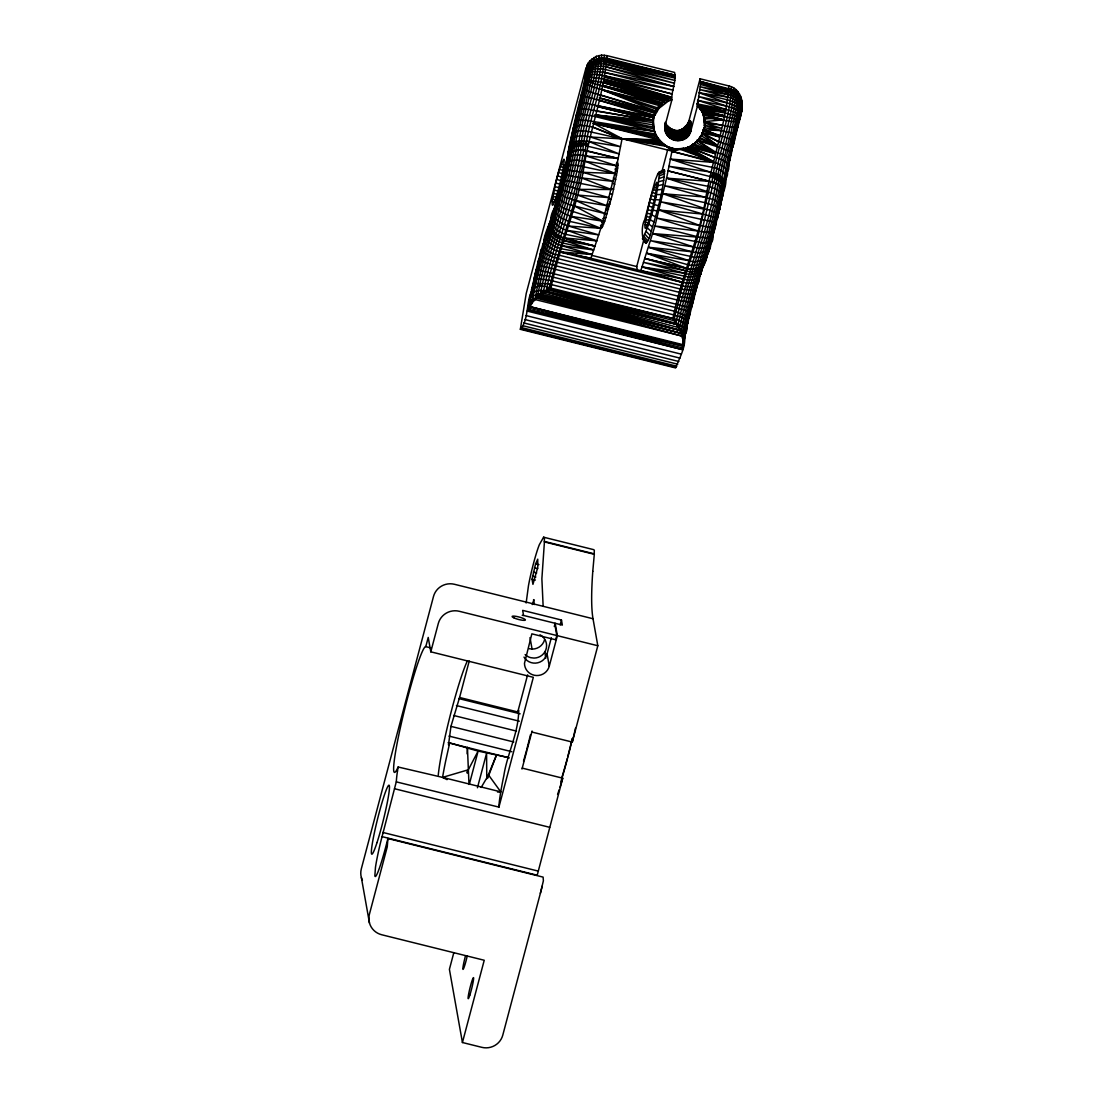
<?xml version="1.0" encoding="UTF-8"?>
<svg xmlns="http://www.w3.org/2000/svg" width="1103" height="1103" viewBox="0 0 1103 1103"><rect width="100%" height="100%" fill="white"/><g stroke="black" fill="none" stroke-linecap="round" stroke-linejoin="round"><path stroke-width="1.5" d="M596.365 56.322L589.788 60.872L586.893 65.325C585.004 95.603 571.988 125.177 567.7 155.33L570.623 152.062L578.179 149.994C580.054 118.2 595.661 88.047 596.365 56.322L601.618 55.15L606.967 55.633L674.581 72.44C676.732 81.663 671.12 90.777 671.892 99.822L665.44 124.198C660.159 140.784 687.5 147.623 690.933 130.54L697.399 106.164L700.515 84.421L700.074 78.782L728.89 85.951C741.354 88.833 744.291 103.71 740.968 114.422C741.947 107.418 732.75 104.633 727.456 103.006L698.516 96.471L726.78 106.205C731.634 107.997 742.209 109.707 740.444 116.835L739.644 114.946L733.343 111.761L697.675 100.359L697.399 106.164C722.093 130.168 681.447 166.787 659.401 140.55C647.006 126.831 653.39 102.262 671.437 97.257L604.554 77.224L672.182 94.017L604.858 75.886C598.736 74.894 590.684 72.481 585.541 77.017L574.622 121.647L566.115 163.051L570.03 160.624L576.455 160.059L616.715 165.753L622.092 138.702L593.317 123.274L654.493 131.271L656.933 136.538L662.172 143.28L668.832 147.347L676.456 149.236L684.232 148.34L681.888 148.836L713.489 161.672L671.92 151.345L672.885 148.519L676.456 149.236L675.408 148.96L671.975 151.111L622.092 138.702L592.49 126.997C586.396 126.004 578.372 123.564 573.202 128.045M593.938 57.494C592.352 89.012 579.53 119.662 573.891 150.711L568.017 154.682L555.636 204.469L555.94 206.44L560.944 211.983L570.279 216.229L602.927 221.179L616.715 165.753L586.658 156.102C580.343 154.93 571.423 153.289 566.942 159.108M665.44 124.198C661.111 138.371 686.866 145.417 690.947 130.347C691.333 109.169 688.12 130.251 678.883 130.954M540.373 893.306L543.379 880.801L543.117 877.119L387.925 838.528L385.54 847.697A37.254 3.075 -76 0 1 374.855 875.796L375.461 867.399A37.254 3.075 -76 0 1 380.549 842.485L396.335 781.6A64.774 5.35 -76 0 1 397.494 770.983M396.322 781.875L498.859 807.093A64.774 5.35 -76 0 1 503.878 775.423C507.297 753.432 518.617 732.875 518.686 710.429L517.762 711.959L459.579 697.482L450.948 726.367L448.494 744.897L449.693 742.898L478.109 751.102L507.89 757.375M703.769 128.803L703.742 131.202L701.977 132.994L718.067 141.418L732.599 146.437L731.289 153.717L729.373 151.29L721.831 148.202L697.179 140.329L697.868 141.225L695.786 142.204M544.275 239.379C545.144 246.838 553.844 249.995 560.103 251.884L590.946 258.281L640.829 270.676L682.04 282.203C687.61 283.361 697.179 284.822 699.467 277.956C699.853 288.324 687.831 287.414 681.061 285.525L559.138 255.207C535.7 251.539 544.496 236.511 550.452 220.545C549.184 229.093 556.918 236.194 564.667 238.014L594.972 246.066L600.818 228.307L602.927 221.179L574.58 206.04C568.707 204.262 560.696 202.69 557.87 196.637M696.931 103.585L701.246 109.418L703.493 114.864L704.583 127.41M665.012 126.776L665.054 127.672L665.219 123.743L665.426 131.174L667.15 135.076L668.018 134.511L667.991 127.341L665.536 124.156M720.535 204.551L720.411 205.709L721.5 200.167L720.314 197.988L711.283 192.804L664.944 185.828L714.62 199.933L720.535 204.551L719.473 209.887L722.396 195.92L720.149 192.074L714.716 188.558L708.595 186.421L666.598 178.162L654.948 226.018L640.829 270.676L683.35 282.492L697.799 236.759L710.897 181.733L668.073 170.882L671.92 151.345L676.415 149.043L671.975 151.111L659.732 140.439L622.092 138.702L667.467 146.534L672.885 148.519M686.838 326.984L685.625 333.299C690.864 324.406 679.641 319.994 672.995 318.45L550.755 288.048C520.078 276.701 533.494 315.058 520.34 329.314L675.519 367.906C679.986 356.517 692.201 336.346 678.221 327.494L545.268 291.564L676.442 324.185L549.363 288.931L672.995 318.45C678.193 327.453 685.073 337.601 682.909 348.438C683.86 343.267 685.763 337.063 680.813 333.271L537.933 294.211L532.087 296.335L529.523 299.313M665.233 122.295C662.103 137.599 687.086 142.99 691.085 128.224M600.597 227.604L600.832 228.445L601.88 227.783L604.72 221.207L612.441 194.321L617.211 171.434L618.038 163.506L617.046 162.155M659.732 140.439C652.273 133.491 652.438 121.302 655.154 111.817L590.215 92.032L582.605 88.598M642.401 238.786C652.397 219.221 657.195 194.914 659.47 172.619L657.898 173.598L655.099 180.534L644.703 219.745C638.816 229.824 644.621 257.799 651.266 231.437C656.988 211.418 663.551 191.081 664.53 170.207L659.139 172.165M532.032 579.254L532.942 584.356L537.781 567.314L537.74 559.166L535.589 563.812L532.032 579.254L535.369 580.081M568.376 154.048L573.863 150.863L580.495 149.939C582.784 117.911 598.24 87.523 598.943 55.536M665.619 99.973L603.617 81.277L669.094 98.153L671.892 99.822L668.197 101.2L603.3 82.642L584.962 79.499L586.893 65.325M578.179 149.994L586.355 150.753L573.257 205.792L554.892 265.589L550.369 284.216L550.948 287.924C558.835 248.616 575.408 211.735 583.115 172.344C588.671 133.063 604.058 94.955 606.967 55.633M672.995 318.45C680.482 279.128 697.454 242.108 705.038 202.662C710.801 163.409 725.884 125.259 728.89 85.951M580.923 95.23L653.886 115.36L655.03 115.084L658.96 108.37L659.07 105.516L596.392 88.075L587.858 84.793L584.328 82.036M555.636 204.469C551.169 213.555 562.875 219.745 570.113 221.469L600.818 228.307L571.575 216.574M467.148 753.887L467.438 747.31L468.982 784.454M545.613 234.967C545.82 242.798 554.492 246.879 561.069 248.713L592.09 254.545L594.972 246.066L564.488 238.482C549.666 235.835 547.309 219.221 554.533 208.136M702.004 112.382L702.073 111.058L724.547 115.732L702.901 113.044L701.549 110.01L699.95 109.1L699.495 106.688L697.399 106.164L698.723 105.626L725.553 111.596L699.95 109.1L700.074 107.487L725.553 111.596L697.206 103.875L726.036 109.542M699.467 225.384L659.18 210.066L716.371 222.668L715.295 227.108L711.821 227.618L657.085 218.146L699.288 231.299L710.47 232.719L714.151 231.423L711.407 240.661L709.326 242.108L703.728 242.95L652.811 233.588L707.271 237.862L712.607 236.359L713.82 231.933L717.336 218.215L661.207 201.904L709.946 210.025L718.453 213.61L717.515 218.366L719.528 209.046L715.309 206.096L705.038 202.662L663.137 193.783L703.714 208.315M722.396 195.92L721.472 201.173M672.816 139.833C672.347 137.323 674.857 129.699 671.203 129.796L672.154 130.843C677.339 128.375 673.768 138.302 675.353 140.619L676.911 138.895C676.608 136.882 678.455 130.223 675.201 130.788M685.818 332.706C686.135 327.384 680.027 324.765 675.918 323.027L674.429 320.752L549.363 288.931L678.248 323.992C687.872 276.426 707.947 231.671 715.709 183.594L709.629 181.209L668.073 170.882L666.598 178.162L707.492 191.688M665.936 131.285L665.688 123.053L666.943 126.68L666.681 134.304M674.884 138.537L673.768 140.205L672.927 137.903L671.341 139.102C670.445 135.545 673.354 127.521 667.715 127.617L668.156 128.83M679.283 130.499C684.756 126.955 682.936 135.504 683.005 138.233L681.461 140.315C679.958 137.944 683.129 130.306 679.283 130.499L685.666 127.41L689.982 120.489M682.867 139.805L683.005 138.233L684.246 139.143C685.101 136.634 686.852 125.521 681.24 129.878L686.7 125.99L689.499 120.53M684.866 137.448L685.68 138.233L686.562 136.414L687.969 136.11C688.231 133.697 689.485 122.268 684.729 127.755M688.051 135.159L688.975 134.814C690.437 127.038 689.692 119.882 682.702 129.327M689.292 133.711C691.595 132.47 690.974 117.911 687.39 124.653L688.961 120.875L688.327 122.833M553.458 211.597C553.32 219.607 561.896 224.281 568.679 226.087L598.777 234.884L567.287 230.417C560.172 228.611 551.817 223.082 552.41 214.837M690.933 130.54L690.271 132.084M722.189 188.916C713.682 239.31 691.774 286.118 683.322 336.512L681.944 336.525C690.437 285.636 712.593 238.372 721.072 187.469L723.21 191.839L722.134 197.699C726.615 189.482 717.956 183.153 710.897 181.733C716.123 183.319 724.506 187.152 722.892 193.921C728.035 180.161 727.925 170.207 712.317 167.339L670.334 159.053L713.338 162.403C720.838 163.933 731.882 169.366 725.788 178.934L726.077 177.721M684.122 341.475L683.888 342.261L685.046 335.781M546.923 230.817C546.592 238.924 555.085 243.942 562.006 245.748L592.09 254.545L590.946 258.281L558.807 251.525M601.618 55.15C600.873 87.316 585.652 117.897 582.88 150.077L578.496 150.132C570.444 199.795 549.17 245.914 540.112 295.287M669.3 137.599C674.236 130.609 659.87 119.593 672.692 130.195M592.78 571.285L594.338 553.871L544.455 541.463L541.876 578.744L543.145 606.305L593.014 618.742L597.812 645.738L572.292 742.071L531.825 732.02L521.995 769.039M740.94 114.726L740.72 115.608L742.236 104.413L740.568 96.03M552.148 201.408C551.128 219.869 565.605 165.988 563.964 159.19C557.084 171.544 554.961 187.303 552.148 201.408L555.457 202.235M644.979 224.502C643.973 242.95 658.436 189.068 656.795 182.271C649.929 194.624 647.792 210.383 644.979 224.502L648.261 225.315M548.177 226.984C547.419 235.297 555.65 241.199 562.902 243.005L593.593 249.967L562.006 245.748M722.079 188.572L726.78 162.789L739.63 109.362L741.051 98.76L736.459 92.335L731.937 89.522L700.557 81.512L731.992 90.432L738.39 95.037L741.878 101.876L722.796 189.909M567.287 230.417L596.82 240.84L565.949 234.401C558.504 232.595 550.452 226.239 551.403 217.829M713.007 235.628C713.944 246.41 703.162 250.312 693.511 246.907L650.701 240.702L692.05 251.787C697.854 253.125 707.63 253.924 709.725 246.727C709.67 257.55 699.137 264.251 689.223 260.735L646.703 253.249L686.59 268.332C695.152 270.952 705.741 266.113 706.596 256.42C705.396 267.367 696.834 277.694 684.839 273.323L643.476 262.376L685.694 270.8C697.606 274.937 706.513 264.389 707.602 253.428L707.409 254.31M736.087 133.904L732.847 147.113L734.488 140.371L703.19 129.837L720.714 130.581L736.087 133.904L737.797 127.19L731.689 127.203L704.445 121.592L704.831 123.55L704.334 119.317C716.04 116.532 728.021 123.246 739.396 121.096L740.21 117.883L734.681 115.581L725.236 112.961L701.246 109.418L724.547 115.732M549.391 223.468C548.274 231.961 556.174 238.675 563.771 240.482L593.593 249.967M604.306 55.178C603.493 87.454 588.602 118.159 585.307 150.394L580.495 149.939M526.145 602.996L528.434 585.941A28.071 2.316 -76 0 1 539.381 544.606L543.586 537.202L593.469 549.597L594.31 550.121L594.214 554.285L544.331 541.876L544.427 537.712L543.586 537.202M698.02 283.154L694.987 293.329L691.609 294.225L685.432 293.839L557.167 262.266C551.39 259.867 536.168 258.46 541.545 248.864C544.137 255.151 552.3 256.682 558.146 258.681L681.392 289.303L692.739 290.144L695.455 289.303L696.738 287.442L690.175 313.087L685.666 310.55L676.622 307.806L549.446 276.233L535.093 274.523L533.687 279.831L539.105 278.811L551.197 280.562L675.739 311.529L688.451 316.919L687.721 323.51L690.064 312.742M397.494 770.983L398.128 767.012L442.565 777.381A64.76 5.35 -76 0 1 445.681 760.946L449.693 742.898M531.729 289.441L527.427 311.143L682.619 349.692L683.419 345.473L527.854 309.888L528.337 306.91L531.825 303.008C537.602 251.484 562.061 203.752 570.251 152.421M682.619 349.692L527.854 309.888L533.452 301.147L543.186 292.984C552.382 244.466 573.229 199.023 581.06 150.118M520.34 329.314L526.228 293.426L586.01 67.835M739.81 119.496L702.901 113.044L704.334 119.317M576.111 150.242L576.69 141.349L579.02 140.963L586.796 141.225L620.451 146.658L590.381 137.006C584.025 135.793 574.966 134.318 570.609 140.343M530.557 304.745L531.356 300.223L537.313 297.589L680.813 333.271L682.922 331.314M528.337 306.91L528.599 308.151L683.24 345.749L683.212 342.702C691.112 290.544 713.875 242.274 722.906 190.378M710.718 243.666L710.815 243.06C711.077 254.228 700.281 259.867 690.616 256.406L648.661 247.293L692.05 251.787M723.182 191.246L729.731 158.791L741.119 111.968L741.836 102.758L738.334 96.209L731.937 91.77L700.626 82.656L729.441 89.591M528.599 308.151C536.747 255.207 559.345 206.068 568.941 153.482M721.1 187.317L723.43 178.962L718.549 174.894L670.334 159.053M741.685 109.156L741.354 98.553M682.247 334.871L681.778 336.015L537.313 297.589C546.04 247.417 567.838 200.705 576.069 150.38M528.709 303.67L531.356 300.223L531.922 302.87C541.035 251.319 562.806 203.117 571.905 151.538M573.891 150.711C565.701 201.559 542.855 248.726 535.148 299.547L681.778 336.015L536.665 298.141L535.038 298.265L533.452 301.147L533.039 299.134M569.341 152.986C573.05 122.612 586.631 93.341 588.161 62.995M570.623 152.062C574.828 121.371 588.271 91.659 589.788 60.872M572.181 151.29C576.979 120.365 590.215 90.198 591.732 59.024M711.973 181.885C716.261 149.856 730.42 119.014 731.441 86.792M719.625 185.924L720.521 181.692L713.062 177.404L713.931 172.84L710.511 176.632L668.942 166.305L711.366 172.082M714.179 182.726C718.894 150.918 732.682 120.103 733.826 88.019M719.597 186.076C711.559 235.27 690.533 280.989 681.447 329.907L679.379 329.921C688.506 280.562 709.725 234.429 717.791 184.78L716.233 183.691C721.252 152.186 734.708 121.468 735.977 89.605M718.094 184.794C723.292 153.62 736.473 123.067 737.838 91.494M722.892 193.921L724.947 183.388L723.43 178.962L721.183 182.381L723.54 186.007L723.899 188.958L724.947 183.388L723.899 187.496M741.699 109.487L741.671 103.82M665.206 130.195L665.44 122.971C667.825 135.821 688.231 136.027 691.071 123.343M640.829 270.676L682.991 279.045C688.934 280.465 698.792 280.907 700.805 273.558L697.551 284.133M721.183 182.381C724.795 152.421 738.514 123.701 739.382 93.658M582.88 150.077L583.694 150.325C575.945 198.416 555.926 243.198 546.219 290.765L543.186 292.984L541.049 290.447L536.458 290.958L532.901 292.226L530.446 294.708M665.095 125.825L665.454 124.019M713.393 182.574L700.364 237.269L680.068 304.69L675.877 323.207L678.248 323.992L677.711 326.557L680.344 325.095L678.221 327.494M685.901 331.479L684.715 337.904L684.922 337.215M522.257 768.129L562.723 778.194L537.216 875.23L382.038 836.639M741.616 110.631C744.167 102.358 737.066 94.334 729.221 92.68L700.515 84.421L729.4 90.929M655.292 133.987L593.317 123.274L659.304 139.888L622.092 138.702L665.302 145.279M740.72 115.608L741.257 113.237M698.737 138.454L717.157 145.251L700.722 135.462L702.308 134.814L701.825 133.353L717.157 145.251L697.179 140.329L715.585 152.104L722.865 154.406L729.083 157.963L729.979 159.563L727.042 172.881C733.288 163.216 721.555 158.915 714.427 157.315L687.982 147.016L713.489 161.672L679.738 149.084L671.92 151.345L713.338 162.403M741.519 111.403C743.932 103.351 736.225 96.347 728.945 94.803L700.253 86.737L729.221 92.68M683.35 282.492L673.892 319.884L676.649 319.539L674.429 320.752M531.453 289.896L532.777 284.588L534.762 283.499L547.736 283.692L673.616 314.851C678.455 316.63 686.176 317.54 687.858 323.151M687.845 322.338L686.811 328.005M703.162 266.485L703.369 265.575L700.06 275.681M741.368 112.313C743.546 104.509 735.205 98.746 728.545 97.257L699.812 89.577L728.945 94.803M564.281 171.296L569.699 170.289L583.115 172.344L615.06 173.433L577.82 165.547L570.844 165.216L566.28 166.195L551.293 218.821M731.413 153.234L729.8 160.238L729.979 159.563M741.188 113.319C742.898 105.86 734.019 101.531 728.049 100.015L699.233 92.845L727.456 103.006M739.396 121.096L737.728 127.465M706.375 257.385L703.59 264.954M690.175 313.087L688.989 318.16M718.577 213.982L719.597 209.625M740.596 116.284L740.21 117.883M534.9 274.647L538.815 258.971L543.283 261.797L554.892 265.589L681.985 297.134L693.029 298.334L695.359 292.447L694.987 293.329M694.008 297.769L691.347 307.999L536.334 269.408L532.777 284.588M531.825 732.02L532.073 730.999M572.292 742.071L572.526 741.051A64.76 5.35 -76 0 0 575.449 728.214M728.38 166.636L728.6 165.767M683.419 345.473L683.226 346.163L527.854 309.888L683.019 347.983L682.964 340.606M692.698 302.856L677.159 300.016L542.193 266.044L537.616 264.293L540.18 253.855M430.708 647.861L425.786 646.634L428.226 637.424L430.79 651.818L533.328 677.311L498.859 807.382M430.79 651.818L438.305 623.485A17.193 16.848 -10.1 0 1 459.262 611.283L556.808 635.535L555.678 639.768L531.853 633.839L524.476 663.317A12.602 12.354 -10.1 0 0 549.266 666.184L557.36 635.673L555.154 623.292L562.351 625.084L561.455 620.024L522.657 610.373L523.567 615.446L554.602 623.154L556.808 635.535M459.579 697.482L469.244 660.987M467.162 773.189L468.044 769.866L442.565 777.381L447.046 779.642M469.395 784.012L478.109 751.102L467.079 772.128M477.434 787.763L486.588 753.211L486.768 778.718L496.653 754.576L487.65 778.277M532.253 604.554L533.935 599.742M453.76 952.882L449.404 969.33L462.433 1042.514L481.832 1047.34A17.193 16.848 -10.1 0 0 502.789 1035.124L542.29 886.054M517.762 711.959L527.606 674.843M637.437 270.442L636.734 266.54L643.601 240.647M661.965 171.31L667.66 149.829M549.266 666.184L547.074 653.803L551.321 637.755M554.299 626.504L555.154 623.292M688.906 120.916L700.074 78.782M560.172 624.877L561.455 620.024M462.433 1042.514L484.231 960.258L381.693 934.751A17.193 16.848 -10.1 0 1 369.408 914.277L387.263 846.814L387.925 838.528M714.151 231.423L715.295 227.108M540.263 254.2L542.924 244.011M669.094 98.153L668.197 101.2L658.96 108.37L656.423 109.252L601.562 89.522L660.352 104.137L661.662 105.53L663.73 101.242L602.61 85.414L661.276 103.296L584.645 80.767M710.208 244.811L711.931 239.213L711.407 240.661M542.938 244.59L550.176 221.965M562.723 778.194L562.447 779.104A64.76 5.35 -76 0 1 559.952 787.266M683.598 343.667L683.281 344.756L529.481 306.524L529.33 305.31M678.248 323.992L676.622 324.516L545.268 291.564L679.503 330.169L540.346 293.936L537.933 294.211L538.733 296.376L680.813 333.271L681.447 329.907L679.613 330.404L539.905 295.452L540.346 293.936L541.931 293.908L541.049 290.447L546.412 290.806L546.95 287.29L547.929 289.813L676.442 324.185L543.586 290.503M700.653 274.289L702.101 269.408C700.295 277.129 690.271 277.749 683.929 276.067L641.974 266.94L682.991 279.045M723.54 186.007L724.85 181.926M706.733 255.979L708.65 250.188L707.864 252.49M607.05 210.59L610.317 200.967M690.368 120.765C688.837 127.093 682.15 131.74 675.67 130.485M690.685 121.344C688.92 128.775 680.261 133.146 673.161 130.444M702.459 268.236L704.569 262.059L699.936 267.229L695.469 268.98L690.368 269.394L644.855 258.46L685.694 270.8M586.493 70.564C588.712 61.685 598.653 56.005 607.45 58.349L675.064 75.169L607.519 59.272C598.901 56.97 588.864 62.126 586.52 70.895M690.919 122.24C688.369 134.056 669.935 135.324 665.909 123.867M691.14 124.722C688.175 137.227 667.963 136.924 665.523 124.253M722.851 184.518L724.34 180.437M691.154 126.349C687.858 139.626 665.785 137.641 665.247 123.853M685.514 148.119L691.678 146.023L691.512 145.113M586.493 71.392C589.016 62.788 599.122 58.376 607.463 60.61L675.133 76.314L607.519 59.272M720.521 181.692L722.134 177.514L719.57 180.906L720.493 176.149L717.639 179.568L718.549 174.894L715.461 178.396L716.343 173.778L713.062 177.404M586.438 72.04C589.154 63.671 599.301 60.238 607.298 62.361L675.022 78.079L607.463 60.61M678.207 140.839C678.993 138.578 680.73 130.678 677.256 130.802M586.327 72.812C589.319 64.787 599.439 62.526 607.008 64.484L674.76 80.409L607.298 62.361M579.02 140.963L576.814 145.954L583.749 145.541L586.796 141.225M530.708 303.863L529.481 306.524L683.24 345.749M398.128 767.012L397.163 769.067A64.76 5.35 -76 0 1 402.195 719.597A64.76 5.35 -76 0 1 425.634 646.551L425.786 646.634M586.189 73.722C589.526 66.166 599.494 65.201 606.622 66.938L674.319 83.235L607.008 64.484M579.02 145.596L581.529 140.826M586.01 74.728C589.829 67.848 599.425 68.221 606.126 69.682L673.74 86.503L605.533 72.688C599.191 71.502 590.215 69.916 585.79 75.831M556.753 200.622C558.394 207.033 566.253 209.115 571.768 211.114L574.58 206.04L605.064 213.624L576.056 200.663L565.15 197.023L558.987 192.529M687.996 123.412L686.19 126.321M569.438 146.189L572.788 142.756L576.69 141.349M682.426 338.056L683.322 336.512L682.771 339.559L684.012 338.18L682.909 340.234L683.198 342.481M481.156 787.487L488.532 774.968L500.762 791.857L497.494 792.023M681.034 138.744L679.848 140.688L678.979 138.964L676.98 140.826L676.911 138.895M581.35 145.458L584.135 140.908M662.793 171.282L664.158 169.697M677.159 300.016L679.42 296.569M674.912 315.182L672.871 318.257L674.14 318.753M553.927 269.325L556.188 265.933M705.644 259.205C702.156 265.244 694.104 266.292 687.872 264.72L646.703 253.249M571.864 134.29C576.621 128.968 585.197 130.995 591.401 132.084L622.037 138.937L592.49 126.997M547.929 289.813L549.597 287.786L550.369 284.216L550.755 288.048L545.558 291.357M671.107 137.006L669.99 138.178L669.452 135.862L668.142 136.4L668.018 134.511M574.622 121.647L577.517 120.282L585.845 120.337L654.493 131.271L653.059 120.337L653.886 115.36L599.37 97.946L655.154 111.817L656.74 111.582L656.423 109.252M585.266 78.244L589.747 77.182L601.48 78.616L671.437 97.257M697.606 139.819L697.868 141.225L695.497 142.053L715.254 153.593L692.45 144.521L693.663 143.624L715.254 153.593L697.179 140.329M576.111 115.126L580.536 114.271L592.242 115.856L654.493 131.271L595.234 114.933L653.031 120.82L586.01 108.963L577.655 108.521M683.074 128.954C688.424 124.087 686.273 134.828 686.714 137.392M668.832 147.347L671.975 151.111L675.408 148.96L684.053 148.395L713.489 161.672L686.287 147.705L688.093 147.678M563.288 175.529L568.486 175.432L581.791 177.997L613.254 181.388L583.115 172.344M658.615 172.495L663.579 170.055M659.47 172.619L664.53 170.207M657.898 173.598L661.566 171.861M600.253 227.411L602.679 226.308M659.608 173.847L664.682 171.558M600.459 225.426L603.631 224.088M659.539 175.818L664.599 173.736M671.92 151.345L677.573 149.126M692.656 144.7L694.959 143.859L694.738 142.701M601.618 222.337L604.72 221.207M659.263 178.479L664.296 176.673M679.765 130.195L681.723 129.561M658.781 181.774L663.772 180.313M602.9 218.587L605.905 217.705M692.45 144.521L694.959 143.859M658.133 185.635L663.041 184.573M604.251 214.285L607.174 213.679M677.725 130.499L680.179 130.154M657.305 189.95L662.131 189.358M605.671 209.515L608.498 209.225M704.445 121.592L723.485 119.841L703.107 113.692L724.381 116.422M562.254 179.803L611.324 189.509L581.791 177.997M656.326 194.638L661.055 194.528M579.268 101.876L653.376 117.635L653.059 120.103L597.247 106.453L653.376 117.635M561.193 184.077L578.992 189.399L611.324 189.509M659.07 105.516L661.662 105.53L661.979 102.634L602.61 85.414L668.197 101.2L666.97 99.201L603.617 81.277L670.045 97.781L604.113 79.223M607.091 204.386L609.835 204.427M590.381 137.006L622.037 138.937M568.679 226.087L600.818 228.307M586.658 156.102L618.19 158.474L585.307 150.394M666.598 178.162L709.601 181.375M663.137 193.783L706.306 197.106M560.103 188.337L564.612 191.012L577.531 195.066L609.297 197.658L578.992 189.399M560.103 251.884L592.09 254.545M622.092 138.702L661.386 142.177L662.172 143.28L622.092 138.702L663.606 144.093M655.21 199.588L659.828 199.988M564.667 238.014L596.82 240.84M659.18 210.066L702.335 214.01M522.202 615.309L523.567 615.446M529.192 648.702L532.459 649.088A12.602 12.354 -9.9 0 0 544.565 639.754M697.978 230.982L654.948 226.018L696.489 236.456M722.093 125.19L704.417 123.012L721.307 128.265L704.21 125.301L720.714 130.581L703.797 127.603M704.017 117.083L723.485 119.841L703.493 114.864L703.535 115.939M608.511 199.036L611.159 199.436M641.974 266.94L684.839 273.323M699.233 92.845L728.545 97.257M596.13 111.1L653.059 120.337L597.247 106.453M583.694 150.325L618.19 158.474M576.056 200.663L607.201 205.737L577.531 195.066M676.415 130.678L669.852 128.541M653.114 124.887L595.234 114.933L653.803 128.941L654.051 130.319M563.771 240.482L594.972 246.066M593.317 123.274L656.933 136.538L658.243 138.537L593.317 123.274L656.478 135.752M597.44 105.681L653.555 116.821L598.791 100.263M697.675 100.359L726.78 106.205M691.678 146.023L690.464 145.775L715.254 153.593L688.41 146.837L714.427 157.315M604.858 75.886L673.023 90.129L605.533 72.688M653.417 127.148L595.234 114.933L653.334 122.64M654.01 204.662L658.491 205.599M701.977 132.994L719.184 136.772L703.19 129.837L703.742 131.202L702.749 131.147L719.184 136.772M644.855 258.46L686.59 268.332M561.234 164.237L564.543 165.064M654.079 187.331L657.36 188.144M560.407 166.691L563.716 167.518M653.238 189.771L656.519 190.598M559.511 169.517L562.82 170.331M652.356 192.598L655.637 193.411M558.587 172.633L563.55 173.874M651.432 195.727L656.354 196.941M557.649 175.984L562.613 177.225M650.494 199.078L655.416 200.305M556.725 179.499L561.689 180.727M649.557 202.58L652.838 203.393M555.829 183.07L560.793 184.311M648.661 206.151L653.583 207.378M554.974 186.628L559.938 187.868M647.819 209.722L652.742 210.935M554.202 190.088L559.166 191.329M647.034 213.182L651.956 214.409M553.513 193.383L556.822 194.197M646.358 216.464L649.639 217.277M552.934 196.403L556.243 197.23M645.779 219.483L649.06 220.31M552.479 199.105L555.788 199.933M645.31 222.186L648.592 222.999M591.842 255.372L636.734 266.54M560.048 252.091L681.971 282.409M539.905 295.452L679.503 330.169L543.186 292.984M526.09 315.582L681.268 354.16M524.821 319.525L679.999 358.117M523.635 322.903L678.814 361.494M522.574 325.633L677.752 364.224M521.65 327.632L676.842 366.224M520.906 328.873L676.084 367.464M535.589 563.812L538.926 564.639M534.459 567.811L537.781 568.638M533.383 572.14L536.706 572.967M532.528 576.166L535.865 576.993M543.145 606.305L454.45 584.287A17.193 16.848 -10 0 0 433.493 596.489L361.315 868.874A17.193 16.848 -10.1 0 0 362.418 880.346M557.36 635.673L597.812 645.738M458.903 698.599L520.12 713.82M456.449 705.562L519.32 721.197M453.609 715.475L516.48 731.11M450.948 726.367L513.805 742.002M448.976 736.087L511.847 751.708M448.108 742.691L509.31 757.913M442.565 777.381L500.762 791.857M394.516 788.728L549.694 827.319M382.824 832.448L538.016 871.039M571.768 211.114L602.927 221.179M599.37 97.946L654.575 113.182L655.03 115.084M606.622 66.938L673.74 86.503M600.156 94.858L656.74 111.582M710.511 176.632L712.841 177.321M609.89 193.577L612.441 194.321M603.3 82.642L664.364 100.828L664.764 103.117L663.73 101.242M602.445 86.103L660.352 104.137M652.811 233.588L693.511 246.907M648.661 247.293L689.223 260.735M671.203 129.796L674.65 130.843M672.085 129.465L674.374 130.347M652.728 209.763L657.071 211.238M670.624 130.292L672.154 130.843M539.946 634.818L540.194 634.914A12.602 12.354 -10.1 0 1 534.059 658.077L530.791 657.691A12.602 12.354 -10.1 0 1 525.125 654.575M655.458 111.072L601.562 89.522L658.96 108.37M585.555 161.369L615.06 173.433M703.356 129.203L719.377 136M717.157 145.251L699.44 137.475L700.336 138.178L700.033 136.551M611.186 188.144L613.654 189.247M651.404 214.768L655.609 216.767M701.825 133.353L718.067 141.418M672.43 129.685L670.596 128.734M678.386 327.825L679.655 328.584M612.358 182.85L614.757 184.298M650.067 219.552L654.134 222.061M648.743 224.019L652.673 226.984M613.406 177.845L615.736 179.624M647.475 228.045L651.266 231.437M614.302 173.212L616.563 175.294M669.218 128.017L665.964 124.129M646.275 231.533L649.957 235.297M615.005 169.09L617.211 171.434M645.2 234.429L648.757 238.496M615.502 165.56L617.694 168.139M644.249 236.635L647.709 240.937M616.343 163.396L617.97 165.478M643.449 238.124L646.827 242.577M642.828 238.841L646.151 243.377M642.966 239.048L645.669 243.308M535.713 294.708L537.313 297.589M670.789 147.926L671.975 151.111M533.562 599.591L534.431 604.513M530.019 637.603L532.06 649.033M361.37 877.602L369.464 923.004M544.923 651.735L545.682 658.381M645.365 240.606L645.407 242.37M723.21 191.839L723.223 192.542M593.014 618.742A573.381 47.401 -76 0 1 592.78 571.285M438.277 775.051A64.76 5.35 -76 0 1 450.534 714.22A64.76 5.35 -76 0 1 467.493 660.766M530.488 734.722A56.736 4.688 -76 0 1 526.862 749.061M526.448 750.619A56.736 4.688 -76 0 1 523.511 761.208M559.138 789.776A64.76 5.35 -76 0 1 557.58 794.463M572.457 738.431A56.736 4.688 -76 0 1 560.793 781.848M572.154 738.845A54.281 4.495 -76 0 1 567.631 757.154M567.232 758.643A54.281 4.495 -76 0 1 562.116 776.76M547.074 653.803A12.602 12.354 -10.1 0 1 524.008 657.098M467.203 956.122A10.892 0.896 -76 0 1 463.026 969.413A10.892 0.896 -76 0 1 465.425 956.094M571.299 143.748L570.32 149.015L572.788 142.756L571.837 147.885L574.594 141.942L574.773 146.506L570.058 149.236L568.376 151.773L571.299 143.748M589.443 141.763L586.176 145.83L619.059 153.896L589.443 141.763M377.019 842.554A35.53 2.937 -76 0 0 389.373 785.846A35.53 2.937 -76 0 0 374.868 830.476A35.53 2.937 -76 0 0 377.019 842.554M514.232 618.025A6.88 1.255 14.8 0 0 525.249 620.176A6.88 1.255 14.8 0 0 516.811 616.494A6.88 1.255 14.8 0 0 514.232 618.025M469.809 995.182A10.892 0.896 -76 0 0 473.601 977.809A10.892 0.896 -76 0 0 469.161 991.487A10.892 0.896 -76 0 0 469.809 995.182"/></g></svg>
